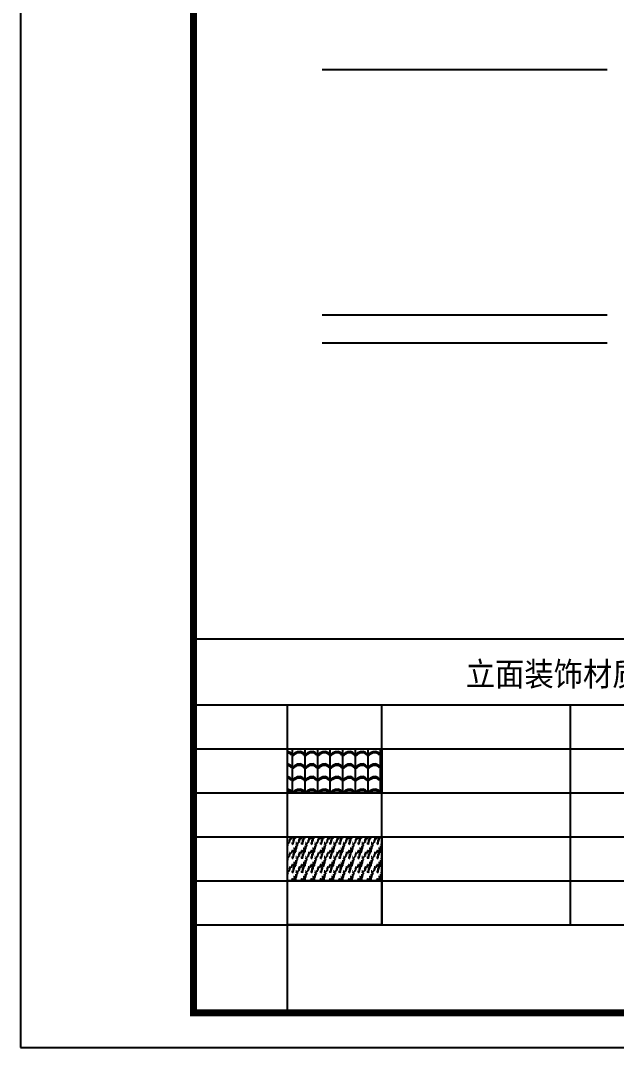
# Model space of a CAD drawing. Extents: x 44111 to 90315, y 4379 to 151689.
# Drawn here: x 44111 to 53593, y 80806 to 97141 of the extents above; entities that cross this region are included whole.
import ezdxf

# ---------------------------------------------------------------- set-up
doc = ezdxf.new("R2010")
doc.units = 0
doc.header["$LTSCALE"] = 1000
doc.header["$MEASUREMENT"] = 0
for name, color, linetype in [('A-TEXT-DESC', 4, 'Continuous'), ('DIM_ELEV', 3, 'Continuous'), ('J-LM-外墙材料分色', 249, 'Continuous'), ('PUB_TAB', 7, 'Continuous'), ('PUB_TITLE', 4, 'Continuous'), ('图框固定块', 3, 'Continuous'), ('立面填充', 252, 'Continuous')]:
    doc.layers.add(name, color=color, linetype=linetype)
doc.styles.add('宋体', font='')
doc.styles.get('宋体').set_extended_font_data('SimSun')

msp = doc.modelspace()

# ---------------------------------------------------------------- hatches: boundary and pattern name
at = {"layer": 'J-LM-外墙材料分色'}
h = msp.add_hatch(dxfattribs=at)
h.set_pattern_fill('大理石', color=159, scale=50)
h.set_pattern_definition([(41.9872125, (-973435.173, -2878527.315), (299.9999956, 225.00000492), [4.804866, -1004.216925]), (68.1985905, (-973506.6, -2878534.815), (149.9999999, 450.0000002), [17.309459, -1194.35262]), (60.9453959, (-973510.173, -2878543.386), (149.99998994, 225.00000639), [7.354022, -1536.99045]), (90, (-973506.6, -2878536.96), (150, -9e-15), [2.142857, -222.85713]), (71.565051, (-973436.6, -2878531.6), (3e-07, 225.0000005), [4.51754, -469.824105]), (171.469234, (-973436.601, -2878531.6), (-149.99999951, 1.39e-06), [7.222767, -1509.5583]), (79.2157021, (-973446.601, -2878545.53), (150.00000075, 900.00000042), [15.269685, -1588.04715]), (62.1329961, (-973559.4585, -2878476.9576), (599.999992709, 1125.0000044), [35.147284, -7345.78245]), (0, (-973557.3, -2878443.97), (0, 225), [0, -150]), (64.9831065, (-973460.173, -2878403.029), (300.00000076, 674.999999545), [23.647065, -2459.2947]), (81.4391104, (-973402.3156, -2878491.9576), (299.9999994835, 2024.9999872306), [33.588522, -7020.0009]), (82.8749836, (-973485.173, -2878471.6005), (149.999990988, 1125.000001127), [17.276266, -3610.7397]), (76.75948, (-973500.173, -2878518.743), (150.000001458, 674.99999948), [37.42339, -3892.0326]), (0, (-973523.56, -2878518.63), (0, 225), [0, -150]), (0, (-973521.15, -2878521.04), (0, 225), [0, -150]), (0, (-973504.28, -2878509), (0, 225), [0, -150]), (0, (-973509.1, -2878482.5), (0, 225), [0, -150]), (59.0362434, (-973491.601, -2878482.315), (149.99998805, 225.00000645), [12.494896, -2611.4334]), (0, (-973485.19, -2878472.02), (0, 225), [0, -150]), (0, (-973504.28, -2878480.1), (0, 225), [0, -150]), (0, (-973497.04, -2878465.65), (0, 225), [0, -150]), (0, (-973504.28, -2878487.32), (0, 225), [0, -150]), (50.1944289, (-973417.316, -2878502.672), (150.0000001, 225.0000001), [5.57875, -1165.9587]), (90, (-973417.32, -2878509.1), (150, -9e-15), [6.428571, -218.57142]), (43.6677801, (-973425.173, -2878516.6), (450.00000034, 449.99999912), [10.862076, -2270.1738]), (90, (-973425.17, -2878518.74), (150, -9e-15), [2.142857, -222.85713]), (39.805571, (-973431.601, -2878524.1), (299.99999284, 225.00000885), [8.368125, -1748.93805]), (0, (-973453.66, -2878509), (0, 225), [0, -150]), (0, (-973416.99, -2878502.2), (0, 225), [0, -150]), (0, (-973416.99, -2878502.2), (0, 225), [0, -150]), (29.3577535, (-973413.744, -2878498.386), (449.99999909, 225.00000133), [13.112542, -1363.704435]), (0, (-973417.5, -2878487.32), (0, 225), [0, -150]), (146.309932, (-973460.173, -2878403.03), (-300.00000184, 224.99999611), [15.452362, -1607.0457]), (8.13010235, (-973476.601, -2878433.029), (1499.99998944, 224.999998665), [15.152287, -3166.8282]), (47.8624052, (-973510.173, -2878437.315), (600.000000265, 674.999999374), [20.228289, -4227.71235]), (14.6208739, (-973543.03, -2878445.886), (899.99999752, 225.000009386), [33.956755, -3531.5025]), (0, (-973530.79, -2878431.93), (0, 225), [0, -150]), (18.4349488, (-973483.03, -2878454.458), (600.00000006, 224.99999927), [6.77631, -1416.248625]), (16.6992442, (-973476.6, -2878452.315), (149.999997, 1.24e-05), [3.72868, -779.294295]), (101.093723, (-973473.03, -2878451.243), (-300.000002622, 1574.99998526), [18.561123, -3879.2748]), (0, (-973492.22, -2878441.56), (0, 225), [0, -150]), (0, (-973476.68, -2878432.6), (0, 225), [0, -150]), (0, (-973497.04, -2878458.42), (0, 225), [0, -150]), (0, (-973516.33, -2878410.25), (0, 225), [0, -150]), (0, (-973523.56, -2878419.88), (0, 225), [0, -150]), (44.1449026, (-973485.173, -2878406.243), (450.00000077, 449.999999984), [16.92194, -3536.6853]), (54.5829447, (-973496.601, -2878422.315), (150.00000042, 224.999999113), [19.720626, -4121.6106]), (0, (-973484.97, -2878406.1), (0, 225), [0, -150]), (0, (-973506.69, -2878417.47), (0, 225), [0, -150]), (0, (-973484.97, -2878406.1), (0, 225), [0, -150]), (0, (-973496.58, -2878422.66), (0, 225), [0, -150]), (75.0685828, (-973461.6, -2878430.886), (150, 675.0000002), [5.544348, -1158.76875]), (90, (-973460.17, -2878425.53), (150, -9e-15), [22.5, -202.5]), (50.1944289, (-973433.744, -2878331.243), (150.0000001, 225.0000001), [5.57875, -1165.9587]), (0, (-973475.35, -2878378.94), (0, 225), [0, -150]), (0, (-973470.53, -2878381.35), (0, 225), [0, -150]), (0, (-973489.81, -2878376.53), (0, 225), [0, -150]), (0, (-973465.71, -2878350.04), (0, 225), [0, -150]), (53.1301023, (-973450.173, -2878363.386), (150.00000021, 224.99999986), [10.714286, -2239.28565]), (90, (-973450.17, -2878381.6), (150, -9e-15), [18.214285, -206.78571]), (0, (-973450.15, -2878381.24), (0, 225), [0, -150]), (23.1985905, (-973438.744, -2878333.386), (450.0000003, 225.0000001), [5.439838, -1136.926125]), (66.037511, (-973440.173, -2878336.6), (150, 449.9999997), [3.517449, -735.14688]), (66.037511, (-973441.6, -2878339.815), (150, 449.9999997), [3.517449, -735.14688]), (81.8698976, (-973443.744, -2878354.815), (150.00000065, 1125.000000114), [15.152287, -3166.8282]), (90, (-973430.17, -2878326.96), (150, -9e-15), [5.357144, -219.642855]), (0, (-973446.65, -2878319.46), (0, 225), [0, -150])])
h.paths.add_polyline_path([(48361, 84156), (49861, 84156), (49861, 83456), (48361, 83456)])
at = {"layer": '立面填充'}
h = msp.add_hatch(dxfattribs=at)
h.set_pattern_fill('西班牙屋面', color=157, scale=100)
h.set_pattern_definition([(0, (-973580.17, -2878544.46), (0, 200), [40, -160]), (0, (-973480.17, -2878504.46), (0, 200), [40, -160]), (0, (-973480.17, -2878484.46), (0, 200), [40, -160]), (90, (-973560.17, -2878544.46), (-200, 1e-14), [200]), (45, (-973560.17, -2878544.46), (0, 200.0000053), [56.56854, -226.274172]), (45, (-973540.17, -2878544.46), (0, 200.0000053), [28.28428, -254.558432]), (135, (-973560.17, -2878544.46), (-200.0000053, 0), [56.56854, -226.274172]), (135, (-973380.17, -2878544.46), (-200.0000053, 0), [28.28428, -254.558432]), (26.5650512, (-973520.17, -2878524.46), (200, 2e-07), [44.72, -402.493595]), (153.4349488, (-973600.17, -2878524.46), (-200, 2e-07), [44.72, -402.493595]), (26.5650512, (-973520.17, -2878504.46), (200, 2e-07), [44.72, -402.493595]), (153.4349488, (-973600.17, -2878504.46), (-200, 2e-07), [44.72, -402.493595])])
h.paths.add_polyline_path([(48361, 85556), (49861, 85556), (49861, 84856), (48361, 84856)])

# ---------------------------------------------------------------- linework, layer by layer
at = {"linetype": 'ByBlock'}
msp.add_lwpolyline([(46861, 87306), (58861, 87306), (58861, 81356), (46861, 81356)], close=True, dxfattribs=at)
at = {"layer": 'DIM_ELEV'}
for p, q in [((53443, 96356), (48910, 96356)), ((53443, 92456), (48910, 92456)), ((53443, 92006), (48910, 92006))]:
    msp.add_line(p, q, dxfattribs=at)
at = {"layer": 'J-LM-外墙材料分色'}
for points in [[(48361, 85556), (49861, 85556), (49861, 84856), (48361, 84856)], [(48361, 85556), (49861, 85556), (49861, 84856), (48361, 84856)], [(48361, 84156), (49861, 84156), (49861, 83456), (48361, 83456)], [(48361, 83456), (49861, 83456), (49861, 82756), (48361, 82756)]]:
    msp.add_lwpolyline(points, close=True, dxfattribs=at)
at = {"layer": 'PUB_TAB'}
for p, q in [((46861, 86256), (58861, 86256)), ((48361, 81356), (48361, 86256)), ((49861, 82756), (49861, 86256)), ((52861, 82756), (52861, 86256)), ((46861, 85556), (58861, 85556)), ((46861, 84856), (58861, 84856)), ((46861, 84156), (58861, 84156)), ((46861, 83456), (58861, 83456)), ((46861, 82756), (58861, 82756))]:
    msp.add_line(p, q, dxfattribs=at)
at = {"layer": 'PUB_TITLE'}
msp.add_lwpolyline([(44111, 80806), (90315, 80806), (90315, 113476), (44111, 113476)], close=True, dxfattribs=at)
msp.add_lwpolyline([(44111, 80806), (90315, 80806), (90315, 113476), (44111, 113476)], close=True, dxfattribs=at)
at = {"layer": 'PUB_TITLE', "const_width": 110}
msp.add_lwpolyline([(46861, 81356), (89761, 81356), (89761, 112926), (46861, 112926)], close=True, dxfattribs=at)
at = {"layer": '图框固定块'}
msp.add_lwpolyline([(44111, 80806), (90315, 80806), (90315, 113476), (44111, 113476)], close=True, dxfattribs=at)

# ---------------------------------------------------------------- texts
at = {"layer": 'A-TEXT-DESC', "linetype": 'Continuous', "style": '宋体', "width": 0.9}
msp.add_text('立面装饰材质', height=379.7, dxfattribs=at).set_placement((51196, 86556))

doc.saveas('drawing.dxf')
